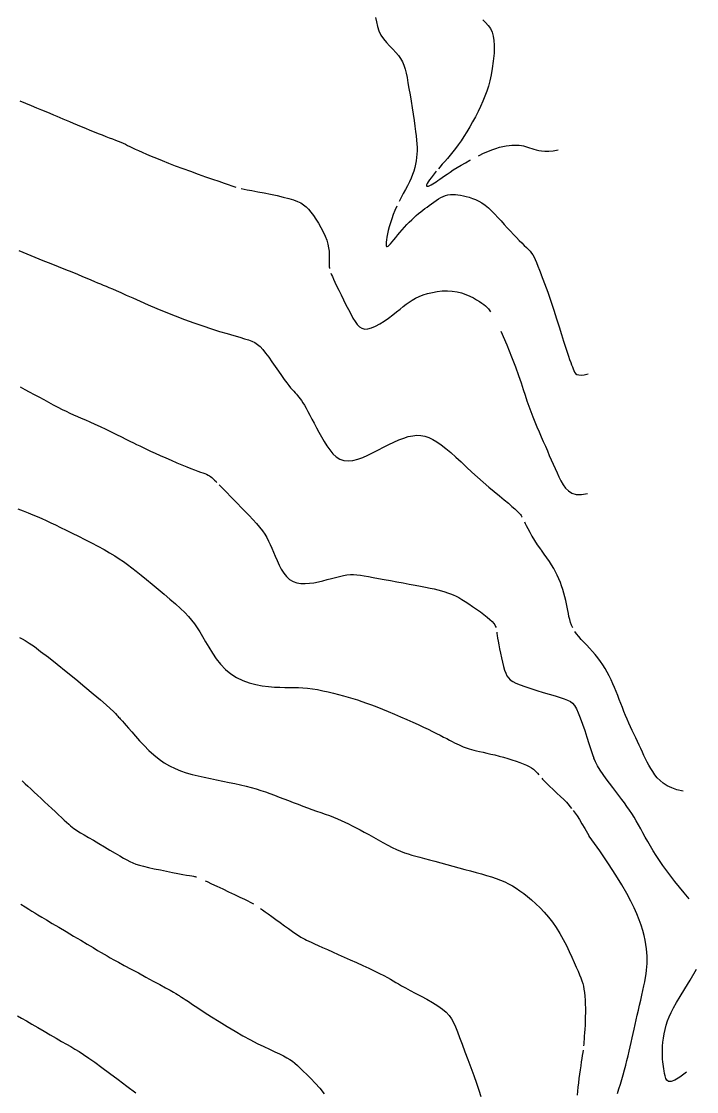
# Model space of a CAD drawing. Header units: millimetres. Extents: x 2235526 to 2245569, y 371981 to 382303.
# Drawn here: x 2243661.4 to 2243921, y 381444.5 to 381855.8 of the extents above; entities that cross this region are included whole.
import ezdxf

# ---------------------------------------------------------------- set-up
doc = ezdxf.new("R2010")
doc.units = ezdxf.units.MM
doc.linetypes.add('CONTI', pattern=[0])
for name, color, linetype, transparency in [('157', 10, 'CONTI', 0.7), ('159', 10, 'CONTI', 0.7), ('161', 10, 'CONTI', 0.7), ('163', 10, 'CONTI', 0.7), ('165', 10, 'CONTI', 0.7), ('167', 10, 'CONTI', 0.7), ('169', 10, 'CONTI', 0.7), ('171', 10, 'CONTI', 0.7), ('173', 10, 'CONTI', 0.7), ('175', 10, 'CONTI', 0.7)]:
    doc.layers.add(name, color=color, linetype=linetype, transparency=transparency)

msp = doc.modelspace()

# ---------------------------------------------------------------- linework, layer by layer
at = {"layer": '157', "elevation": 157}
msp.add_lwpolyline([(2243838.78, 381856.36), (2243839.85, 381855.32), (2243840.84, 381854.23), (2243841.69, 381853.04), (2243842.37, 381851.68), (2243842.82, 381850.12), (2243843.08, 381848.41), (2243843.18, 381846.61), (2243843.17, 381844.82), (2243843.1, 381843.56)], dxfattribs=at)
at = {"layer": '157'}
for points in [[(2243843.1, 381843.56), (2243842.81, 381840.48), (2243842.45, 381837.73), (2243842.03, 381835.25), (2243841.53, 381832.99), (2243840.97, 381830.9), (2243840.33, 381828.92), (2243839.62, 381827), (2243838.81, 381825.08), (2243837.93, 381823.13), (2243836.97, 381821.15), (2243835.95, 381819.16), (2243834.88, 381817.19), (2243833.78, 381815.26), (2243832.66, 381813.4), (2243831.54, 381811.61), (2243830.42, 381809.94), (2243829.33, 381808.38), (2243828.26, 381806.94), (2243827.21, 381805.6), (2243826.18, 381804.34), (2243825.17, 381803.15), (2243824.19, 381802), (2243823.23, 381800.89), (2243822.28, 381799.8), (2243821.74, 381799.16)], [(2243837.12, 381804.16), (2243837.33, 381804.26), (2243839.06, 381805.08), (2243840.72, 381805.82), (2243842.3, 381806.44), (2243843.79, 381806.97), (2243845.19, 381807.39), (2243846.51, 381807.72), (2243847.75, 381807.97), (2243848.91, 381808.14), (2243849.99, 381808.24), (2243851, 381808.27), (2243851.94, 381808.25), (2243852.82, 381808.18), (2243853.66, 381808.06), (2243854.46, 381807.9), (2243855.25, 381807.7), (2243856.02, 381807.48), (2243856.8, 381807.23), (2243857.59, 381806.97), (2243858.41, 381806.7), (2243859.29, 381806.44), (2243860.27, 381806.21), (2243861.38, 381806.04), (2243862.65, 381805.95), (2243864.12, 381805.96), (2243865.82, 381806.09), (2243867.78, 381806.38)], [(2243820.91, 381798.18), (2243820.48, 381797.66), (2243819.67, 381796.65), (2243818.93, 381795.7), (2243818.29, 381794.84), (2243817.78, 381794.08), (2243817.4, 381793.45), (2243817.19, 381792.97), (2243817.15, 381792.64), (2243817.27, 381792.47), (2243817.53, 381792.43), (2243817.91, 381792.51), (2243818.39, 381792.7), (2243818.94, 381792.97), (2243819.55, 381793.32), (2243820.2, 381793.72), (2243820.86, 381794.17), (2243821.56, 381794.66), (2243822.31, 381795.19), (2243823.13, 381795.78), (2243824.04, 381796.42), (2243825.05, 381797.12), (2243826.18, 381797.88), (2243827.46, 381798.7), (2243828.89, 381799.59), (2243830.44, 381800.52), (2243832.1, 381801.48), (2243833.82, 381802.44), (2243834.08, 381802.57)]]:
    msp.add_lwpolyline(points, dxfattribs=at)
at = {"layer": '159', "elevation": 159}
for points in [[(2243797.5, 381857.31), (2243797.92, 381855.58), (2243798.32, 381853.82), (2243798.87, 381852.11), (2243799.65, 381850.52), (2243800.63, 381849.04), (2243801.76, 381847.66), (2243802.96, 381846.35), (2243804.17, 381845.1), (2243805.32, 381843.88), (2243806.34, 381842.68), (2243807.19, 381841.48), (2243807.88, 381840.23), (2243808.43, 381838.92), (2243808.9, 381837.49), (2243809.29, 381835.92), (2243809.66, 381834.17), (2243810.02, 381832.2), (2243810.41, 381829.99), (2243810.82, 381827.61), (2243811.23, 381825.11), (2243811.64, 381822.58), (2243812.03, 381820.09), (2243812.4, 381817.7), (2243812.71, 381815.49), (2243812.98, 381813.52), (2243813.19, 381811.75), (2243813.35, 381810.17), (2243813.45, 381808.72), (2243813.5, 381807.37), (2243813.5, 381806.08), (2243813.45, 381804.81), (2243813.35, 381803.54), (2243813.19, 381802.25), (2243812.96, 381800.95), (2243812.67, 381799.62), (2243812.29, 381798.28), (2243811.82, 381796.9), (2243811.25, 381795.5), (2243810.59, 381794.08), (2243809.85, 381792.63), (2243809.06, 381791.14), (2243808.23, 381789.63), (2243807.4, 381788.09), (2243806.58, 381786.52)], [(2243805.73, 381784.76), (2243805.02, 381783.14), (2243804.37, 381781.52), (2243803.8, 381779.92), (2243803.28, 381778.35), (2243802.83, 381776.84), (2243802.45, 381775.41), (2243802.14, 381774.09), (2243801.89, 381772.87), (2243801.72, 381771.81), (2243801.62, 381770.9), (2243801.61, 381770.17), (2243801.67, 381769.64), (2243801.83, 381769.32), (2243802.07, 381769.24), (2243802.41, 381769.39), (2243802.84, 381769.76), (2243803.35, 381770.31), (2243803.93, 381771.02), (2243804.59, 381771.84), (2243805.31, 381772.75), (2243806.09, 381773.72), (2243806.92, 381774.71), (2243807.79, 381775.71), (2243808.7, 381776.7), (2243809.62, 381777.68), (2243810.54, 381778.63), (2243811.46, 381779.54), (2243812.36, 381780.38), (2243813.23, 381781.16), (2243814.08, 381781.89), (2243814.91, 381782.56), (2243815.73, 381783.21), (2243816.55, 381783.83), (2243817.37, 381784.45), (2243818.21, 381785.08), (2243819.07, 381785.71), (2243819.94, 381786.35), (2243820.83, 381786.97), (2243821.73, 381787.55), (2243822.64, 381788.07), (2243823.56, 381788.52), (2243824.48, 381788.86), (2243825.4, 381789.1), (2243826.32, 381789.24), (2243827.27, 381789.28), (2243828.23, 381789.24), (2243829.22, 381789.13), (2243830.24, 381788.96), (2243831.31, 381788.74), (2243832.43, 381788.48), (2243833.58, 381788.17), (2243834.77, 381787.78), (2243835.98, 381787.3), (2243837.21, 381786.72), (2243838.45, 381786.01), (2243839.69, 381785.15), (2243840.93, 381784.14), (2243842.15, 381783), (2243843.37, 381781.75), (2243844.59, 381780.44), (2243845.8, 381779.09), (2243847.01, 381777.73), (2243848.21, 381776.39), (2243849.4, 381775.1), (2243850.58, 381773.88), (2243851.72, 381772.72), (2243852.8, 381771.63), (2243853.82, 381770.63), (2243854.75, 381769.7), (2243855.59, 381768.87), (2243856.31, 381768.13), (2243856.94, 381767.43), (2243857.5, 381766.74), (2243858.01, 381766.01), (2243858.49, 381765.19), (2243858.97, 381764.23), (2243859.47, 381763.08), (2243860, 381761.72), (2243860.57, 381760.19), (2243861.17, 381758.54), (2243861.23, 381758.37)]]:
    msp.add_lwpolyline(points, dxfattribs=at)
at = {"layer": '159'}
msp.add_lwpolyline([(2243861.23, 381758.37), (2243862.5, 381755.1), (2243863.73, 381751.71), (2243864.91, 381748.26), (2243866.05, 381744.84), (2243867.12, 381741.51), (2243868.12, 381738.35), (2243869.03, 381735.43), (2243869.85, 381732.83), (2243870.56, 381730.59), (2243871.18, 381728.71), (2243871.71, 381727.13), (2243872.17, 381725.8), (2243872.57, 381724.7), (2243872.92, 381723.77), (2243873.23, 381722.96), (2243873.51, 381722.25), (2243873.79, 381721.59), (2243874.09, 381720.99), (2243874.48, 381720.5), (2243874.99, 381720.12), (2243875.67, 381719.89), (2243876.58, 381719.83), (2243877.76, 381719.98), (2243879.26, 381720.34)], dxfattribs=at)
at = {"layer": '161', "elevation": 161}
for points in [[(2243660.8, 381825.25), (2243663.01, 381824.34), (2243665.15, 381823.47), (2243667.19, 381822.63), (2243669.09, 381821.85), (2243670.81, 381821.14), (2243672.35, 381820.51), (2243673.72, 381819.94), (2243674.98, 381819.41), (2243676.18, 381818.91), (2243677.36, 381818.4), (2243678.58, 381817.89), (2243679.89, 381817.33), (2243681.32, 381816.72), (2243682.84, 381816.07), (2243684.45, 381815.4), (2243686.09, 381814.71), (2243687.73, 381814.02), (2243689.36, 381813.36), (2243690.93, 381812.73), (2243692.43, 381812.14), (2243693.83, 381811.6), (2243695.15, 381811.1), (2243696.39, 381810.63), (2243697.55, 381810.19), (2243698.62, 381809.76), (2243699.6, 381809.36), (2243700.52, 381808.96), (2243701.38, 381808.56), (2243702.24, 381808.15), (2243703.14, 381807.71), (2243704.11, 381807.24), (2243705.19, 381806.72), (2243706.43, 381806.14), (2243707.85, 381805.5), (2243709.46, 381804.78), (2243711.28, 381804.01), (2243713.29, 381803.17), (2243715.51, 381802.27), (2243717.94, 381801.31), (2243720.58, 381800.31), (2243723.42, 381799.26), (2243726.38, 381798.19), (2243729.35, 381797.13), (2243732.23, 381796.11), (2243734.92, 381795.17), (2243737.32, 381794.34), (2243739.33, 381793.64), (2243743.83, 381792.03), (2243743.85, 381792.03)], [(2243745.96, 381791.58), (2243748.19, 381791.11), (2243750.06, 381790.75), (2243752.27, 381790.33), (2243754.69, 381789.86), (2243757.21, 381789.35), (2243759.72, 381788.81), (2243762.1, 381788.26), (2243764.23, 381787.71), (2243766.04, 381787.16), (2243767.54, 381786.61), (2243768.81, 381786), (2243769.89, 381785.32), (2243770.86, 381784.53), (2243771.77, 381783.6), (2243772.69, 381782.51), (2243773.65, 381781.22), (2243774.65, 381779.78), (2243775.63, 381778.22), (2243776.58, 381776.59), (2243777.44, 381774.93), (2243778.2, 381773.27), (2243778.8, 381771.67), (2243779.24, 381770.15), (2243779.52, 381768.73), (2243779.68, 381767.42), (2243779.74, 381766.22), (2243779.75, 381765.15), (2243779.72, 381764.2), (2243779.68, 381763.39), (2243779.67, 381762.75), (2243779.68, 381762.23), (2243779.71, 381761.79), (2243779.75, 381761.41), (2243779.81, 381761.09), (2243779.88, 381760.79)], [(2243780.43, 381759.03), (2243780.66, 381758.43), (2243780.97, 381757.68), (2243781.38, 381756.74), (2243781.91, 381755.6), (2243782.59, 381754.15), (2243783.39, 381752.49), (2243784.28, 381750.69), (2243785.22, 381748.81), (2243786.17, 381746.91), (2243787.12, 381745.07), (2243788.03, 381743.34), (2243788.88, 381741.78), (2243789.7, 381740.42), (2243790.52, 381739.29), (2243791.38, 381738.41), (2243792.33, 381737.82), (2243793.39, 381737.53), (2243794.62, 381737.57), (2243796.02, 381737.96), (2243797.57, 381738.63), (2243799.21, 381739.54), (2243800.89, 381740.61), (2243802.56, 381741.77), (2243804.16, 381742.97), (2243805.64, 381744.13), (2243806.98, 381745.2), (2243808.2, 381746.19), (2243809.35, 381747.09), (2243810.48, 381747.91), (2243811.65, 381748.67), (2243812.9, 381749.37), (2243814.29, 381750.02), (2243815.86, 381750.63), (2243817.57, 381751.17), (2243819.39, 381751.62), (2243821.29, 381751.97), (2243823.23, 381752.19), (2243825.16, 381752.26), (2243827.06, 381752.16), (2243828.89, 381751.87), (2243830.63, 381751.43), (2243832.26, 381750.86), (2243833.78, 381750.21), (2243835.16, 381749.52), (2243836.41, 381748.81), (2243837.49, 381748.13), (2243838.4, 381747.51), (2243839.16, 381746.95), (2243839.78, 381746.44), (2243840.28, 381745.99), (2243840.68, 381745.6), (2243840.99, 381745.25), (2243841.24, 381744.94), (2243841.77, 381744.12)]]:
    msp.add_lwpolyline(points, dxfattribs=at)
at = {"layer": '161'}
msp.add_lwpolyline([(2243845.72, 381736.72), (2243848.02, 381731.44), (2243849.87, 381726.91), (2243851.37, 381723.05), (2243852.56, 381719.73), (2243853.53, 381716.87), (2243854.33, 381714.35), (2243855.04, 381712.08), (2243855.73, 381709.95), (2243856.45, 381707.88), (2243857.2, 381705.84), (2243857.99, 381703.84), (2243858.79, 381701.87), (2243859.61, 381699.93), (2243860.43, 381698.03), (2243861.24, 381696.16), (2243862.05, 381694.33), (2243862.83, 381692.52), (2243863.6, 381690.74), (2243864.36, 381689), (2243865.11, 381687.28), (2243865.85, 381685.59), (2243866.58, 381683.94), (2243867.32, 381682.31), (2243868.06, 381680.72), (2243868.81, 381679.16), (2243869.63, 381677.7), (2243870.57, 381676.39), (2243871.69, 381675.3), (2243873.04, 381674.47), (2243874.69, 381673.99), (2243876.68, 381673.9), (2243879.09, 381674.28)], dxfattribs=at)
at = {"layer": '163', "elevation": 163}
for points in [[(2243660.37, 381767.74), (2243663.44, 381766.45), (2243666.56, 381765.17), (2243669.66, 381763.92), (2243672.69, 381762.71), (2243675.59, 381761.56), (2243678.31, 381760.48), (2243680.78, 381759.49), (2243682.98, 381758.6), (2243684.91, 381757.8), (2243686.62, 381757.09), (2243688.13, 381756.45), (2243689.47, 381755.88), (2243690.69, 381755.35), (2243691.81, 381754.88), (2243692.88, 381754.43), (2243693.95, 381753.98), (2243695.09, 381753.49), (2243696.38, 381752.95), (2243697.87, 381752.31), (2243699.63, 381751.55), (2243701.73, 381750.62), (2243704.22, 381749.52), (2243707.06, 381748.27), (2243710.17, 381746.91), (2243713.5, 381745.49), (2243716.98, 381744.03), (2243720.56, 381742.6), (2243724.15, 381741.21), (2243727.71, 381739.92), (2243731.17, 381738.73), (2243734.49, 381737.64), (2243737.62, 381736.66), (2243740.51, 381735.79), (2243743.1, 381735.02), (2243745.34, 381734.38), (2243747.21, 381733.84), (2243748.76, 381733.36), (2243750.05, 381732.87), (2243751.16, 381732.32), (2243752.18, 381731.65), (2243753.16, 381730.8), (2243754.18, 381729.7), (2243755.3, 381728.31), (2243756.51, 381726.71), (2243757.75, 381724.96), (2243759.01, 381723.15), (2243760.23, 381721.35), (2243761.39, 381719.66), (2243762.45, 381718.15), (2243763.39, 381716.88), (2243764.2, 381715.84), (2243764.91, 381714.98), (2243765.54, 381714.26), (2243766.11, 381713.64), (2243766.63, 381713.09), (2243767.12, 381712.55), (2243767.6, 381712), (2243768.08, 381711.42), (2243768.57, 381710.77), (2243769.08, 381710.04), (2243769.62, 381709.21), (2243770.2, 381708.25), (2243770.83, 381707.15), (2243771.52, 381705.88), (2243772.26, 381704.48), (2243773.06, 381702.95), (2243773.91, 381701.33), (2243774.81, 381699.63), (2243775.75, 381697.89), (2243776.73, 381696.12), (2243777.75, 381694.36), (2243778.82, 381692.65), (2243779.95, 381691.06), (2243781.16, 381689.64), (2243782.46, 381688.46), (2243783.87, 381687.56), (2243785.4, 381687.01), (2243787.06, 381686.86), (2243788.83, 381687.04), (2243790.69, 381687.52), (2243792.62, 381688.23), (2243794.61, 381689.1), (2243796.62, 381690.09), (2243798.65, 381691.13), (2243800.66, 381692.16), (2243802.65, 381693.16), (2243804.61, 381694.09), (2243806.52, 381694.92), (2243808.38, 381695.62), (2243810.16, 381696.18), (2243811.86, 381696.54), (2243813.48, 381696.7), (2243815.03, 381696.64), (2243816.54, 381696.36), (2243818.05, 381695.86), (2243819.58, 381695.14), (2243821.16, 381694.2), (2243822.82, 381693.02), (2243824.59, 381691.63), (2243826.45, 381690.04), (2243828.4, 381688.3), (2243830.42, 381686.45), (2243832.49, 381684.52), (2243834.62, 381682.56), (2243836.78, 381680.6), (2243838.96, 381678.68), (2243841.12, 381676.83), (2243843.2, 381675.06), (2243845.18, 381673.42), (2243847, 381671.91), (2243848.62, 381670.56), (2243849.98, 381669.4), (2243851.08, 381668.45), (2243851.91, 381667.68), (2243852.54, 381667.07), (2243852.99, 381666.58), (2243853.3, 381666.2), (2243853.52, 381665.89), (2243853.69, 381665.62), (2243853.8, 381665.43), (2243853.91, 381665.22)], [(2243854.8, 381663.46), (2243855.11, 381662.84), (2243855.48, 381662.09), (2243856.08, 381660.89), (2243856.81, 381659.49), (2243857.65, 381657.95), (2243858.62, 381656.31), (2243859.71, 381654.63), (2243860.91, 381652.97), (2243861.29, 381652.51)]]:
    msp.add_lwpolyline(points, dxfattribs=at)
at = {"layer": '163'}
for points in [[(2243873.42, 381622.65), (2243872.93, 381623.69), (2243872.53, 381624.79), (2243872.19, 381625.9), (2243871.91, 381627.04), (2243871.67, 381628.2), (2243871.44, 381629.4), (2243871.2, 381630.65), (2243870.94, 381631.94), (2243870.65, 381633.27), (2243870.32, 381634.63), (2243869.96, 381636.01), (2243869.55, 381637.4), (2243869.1, 381638.8), (2243868.6, 381640.18), (2243868.04, 381641.56), (2243867.44, 381642.9), (2243866.77, 381644.24), (2243866.04, 381645.56), (2243865.24, 381646.9), (2243864.37, 381648.25), (2243863.43, 381649.63), (2243862.4, 381651.05), (2243861.29, 381652.51)], [(2243915.81, 381559.96), (2243913.43, 381560.5), (2243911.4, 381561.19), (2243909.66, 381562.02), (2243908.18, 381562.95), (2243906.93, 381563.99), (2243905.86, 381565.09), (2243904.93, 381566.25), (2243904.1, 381567.44), (2243903.34, 381568.66), (2243902.64, 381569.89), (2243901.98, 381571.13), (2243901.35, 381572.39), (2243900.74, 381573.67), (2243900.13, 381574.97), (2243899.53, 381576.29), (2243898.91, 381577.63), (2243898.27, 381578.99), (2243897.61, 381580.37), (2243896.94, 381581.77), (2243896.26, 381583.19), (2243895.59, 381584.63), (2243894.92, 381586.09), (2243894.26, 381587.56), (2243893.63, 381589.06), (2243893.02, 381590.57), (2243892.43, 381592.09), (2243891.85, 381593.62), (2243891.27, 381595.15), (2243890.69, 381596.68), (2243890.09, 381598.21), (2243889.46, 381599.73), (2243888.81, 381601.24), (2243888.11, 381602.73), (2243887.38, 381604.2), (2243886.6, 381605.65), (2243885.78, 381607.07), (2243884.91, 381608.45), (2243883.99, 381609.81), (2243883.02, 381611.13), (2243882.01, 381612.41), (2243880.95, 381613.64), (2243879.86, 381614.84), (2243878.76, 381616.01), (2243877.69, 381617.14), (2243876.66, 381618.26), (2243875.69, 381619.36), (2243874.82, 381620.45), (2243874.2, 381621.34)]]:
    msp.add_lwpolyline(points, dxfattribs=at)
at = {"layer": '165', "elevation": 165}
for points in [[(2243660.99, 381715.28), (2243662.71, 381714.37), (2243664.46, 381713.43), (2243666.27, 381712.45), (2243668.12, 381711.44), (2243669.99, 381710.42), (2243671.85, 381709.41), (2243673.67, 381708.44), (2243675.41, 381707.52), (2243677.07, 381706.68), (2243678.61, 381705.93), (2243680.07, 381705.26), (2243681.5, 381704.62), (2243682.94, 381703.99), (2243684.43, 381703.34), (2243686.02, 381702.64), (2243687.76, 381701.87), (2243689.67, 381700.99), (2243691.71, 381700.03), (2243693.81, 381699.03), (2243695.91, 381698.02), (2243697.96, 381697.03), (2243699.88, 381696.09), (2243701.62, 381695.24), (2243703.14, 381694.49), (2243704.48, 381693.83), (2243705.71, 381693.22), (2243706.92, 381692.63), (2243708.17, 381692.04), (2243709.53, 381691.39), (2243711.07, 381690.67), (2243712.85, 381689.85), (2243714.81, 381688.96), (2243716.88, 381688.03), (2243719.01, 381687.09), (2243721.11, 381686.17), (2243723.11, 381685.32), (2243724.95, 381684.56), (2243726.57, 381683.93), (2243727.98, 381683.4), (2243729.19, 381682.96), (2243730.24, 381682.59), (2243731.14, 381682.27), (2243731.91, 381681.99), (2243732.57, 381681.72), (2243733.15, 381681.44), (2243733.67, 381681.14), (2243734.16, 381680.81), (2243734.63, 381680.43), (2243735.12, 381680), (2243735.65, 381679.49), (2243736.24, 381678.89), (2243736.41, 381678.72), (2243736.59, 381678.54)], [(2243737.46, 381677.64), (2243738.35, 381676.73), (2243739.35, 381675.69), (2243740.47, 381674.55), (2243741.71, 381673.29), (2243743.07, 381671.91), (2243744.48, 381670.5), (2243745.96, 381669.01), (2243747.47, 381667.47), (2243748.97, 381665.92), (2243750.42, 381664.36), (2243751.78, 381662.84), (2243753, 381661.38), (2243754.05, 381659.99), (2243754.96, 381658.67), (2243755.74, 381657.37), (2243756.45, 381656.06), (2243757.09, 381654.73), (2243757.71, 381653.32), (2243758.33, 381651.82), (2243758.99, 381650.21), (2243759.7, 381648.53), (2243760.47, 381646.85), (2243761.33, 381645.23), (2243762.29, 381643.73), (2243763.35, 381642.41), (2243764.54, 381641.34), (2243765.87, 381640.56), (2243767.32, 381640.05), (2243768.86, 381639.78), (2243770.48, 381639.72), (2243772.16, 381639.82), (2243773.86, 381640.05), (2243775.57, 381640.39), (2243777.27, 381640.78), (2243778.95, 381641.22), (2243780.59, 381641.66), (2243782.18, 381642.09), (2243783.72, 381642.48), (2243785.18, 381642.81), (2243786.57, 381643.04), (2243787.88, 381643.16), (2243789.14, 381643.17), (2243790.41, 381643.09), (2243791.75, 381642.92), (2243793.19, 381642.69), (2243794.79, 381642.39), (2243796.6, 381642.05), (2243798.64, 381641.67), (2243800.89, 381641.26), (2243803.26, 381640.84), (2243805.7, 381640.4), (2243808.14, 381639.96), (2243810.52, 381639.53), (2243812.78, 381639.12), (2243814.85, 381638.73), (2243816.76, 381638.35), (2243818.5, 381637.99), (2243820.09, 381637.64), (2243821.55, 381637.3), (2243822.89, 381636.95), (2243824.13, 381636.59), (2243825.27, 381636.22), (2243826.36, 381635.83), (2243827.42, 381635.38), (2243828.49, 381634.88), (2243829.59, 381634.3), (2243830.76, 381633.62), (2243832.03, 381632.84), (2243833.42, 381631.94), (2243834.88, 381630.96), (2243836.37, 381629.91), (2243837.84, 381628.85), (2243839.22, 381627.81), (2243840.46, 381626.81), (2243841.52, 381625.91), (2243842.36, 381625.1), (2243842.98, 381624.4), (2243843.41, 381623.8), (2243843.7, 381623.27), (2243843.88, 381622.81)], [(2243844.15, 381621.05), (2243844.23, 381620.47), (2243844.33, 381619.73), (2243844.49, 381618.77), (2243844.7, 381617.54), (2243844.95, 381616.17), (2243845.26, 381614.61), (2243845.6, 381612.93), (2243845.98, 381611.2), (2243846.37, 381609.5), (2243846.78, 381607.9), (2243847.19, 381606.47), (2243847.61, 381605.27), (2243848.07, 381604.28), (2243848.64, 381603.44), (2243849.37, 381602.72), (2243850.31, 381602.07), (2243851.53, 381601.44), (2243853.09, 381600.8), (2243855, 381600.11), (2243857.19, 381599.38), (2243859.55, 381598.63), (2243861.97, 381597.89), (2243864.34, 381597.18), (2243866.55, 381596.52), (2243868.5, 381595.94), (2243870.1, 381595.43), (2243871.4, 381594.95), (2243872.44, 381594.4), (2243873.31, 381593.72), (2243874.06, 381592.82), (2243874.77, 381591.62), (2243875.49, 381590.04), (2243876.27, 381588.05), (2243877.11, 381585.74), (2243877.96, 381583.23), (2243878.8, 381580.68), (2243879.6, 381578.19), (2243880.32, 381575.92), (2243880.93, 381573.99), (2243881.42, 381572.67)]]:
    msp.add_lwpolyline(points, dxfattribs=at)
at = {"layer": '165'}
for points in [[(2243918.13, 381518.54), (2243916.21, 381520.82), (2243914.39, 381523.04), (2243912.66, 381525.2), (2243911.03, 381527.3), (2243909.48, 381529.35), (2243908.04, 381531.34), (2243906.69, 381533.28), (2243905.44, 381535.18), (2243904.28, 381537.02), (2243903.21, 381538.82), (2243902.21, 381540.57), (2243901.26, 381542.26), (2243900.36, 381543.91), (2243899.49, 381545.49), (2243898.63, 381547.03), (2243897.78, 381548.5), (2243896.92, 381549.92), (2243896.04, 381551.3), (2243895.13, 381552.66), (2243894.2, 381554.01), (2243893.22, 381555.38), (2243892.19, 381556.78), (2243891.1, 381558.22), (2243889.95, 381559.74), (2243888.74, 381561.33), (2243887.49, 381562.98), (2243886.25, 381564.67), (2243885.05, 381566.36), (2243883.92, 381568.03), (2243882.92, 381569.66), (2243882.07, 381571.21), (2243881.42, 381572.67)], [(2243917.1, 381451.9), (2243914.58, 381449.95), (2243912.64, 381448.8), (2243911.21, 381448.3), (2243910.2, 381448.34), (2243909.52, 381448.8), (2243909.1, 381449.55), (2243908.84, 381450.47), (2243908.67, 381451.45), (2243908.51, 381452.38), (2243908.35, 381453.26), (2243908.2, 381454.13), (2243908.07, 381455), (2243907.96, 381455.91), (2243907.87, 381456.89), (2243907.82, 381457.95), (2243907.81, 381459.14), (2243907.84, 381460.45), (2243907.92, 381461.89), (2243908.06, 381463.41), (2243908.26, 381465.01), (2243908.53, 381466.65), (2243908.88, 381468.31), (2243909.3, 381469.97), (2243909.82, 381471.59), (2243910.43, 381473.18), (2243911.18, 381474.81), (2243912.1, 381476.6), (2243913.26, 381478.64), (2243914.68, 381481.05), (2243916.41, 381483.91), (2243918.49, 381487.34), (2243920.98, 381491.45)]]:
    msp.add_lwpolyline(points, dxfattribs=at)
at = {"layer": '167', "elevation": 167}
for points in [[(2243660.06, 381668.5), (2243662.09, 381667.69), (2243663.99, 381666.93), (2243665.8, 381666.18), (2243667.54, 381665.44), (2243669.24, 381664.69), (2243670.95, 381663.92), (2243672.69, 381663.11), (2243674.52, 381662.23), (2243676.48, 381661.29), (2243678.59, 381660.26), (2243680.89, 381659.12), (2243683.33, 381657.91), (2243685.85, 381656.65), (2243688.37, 381655.35), (2243690.83, 381654.06), (2243693.18, 381652.78), (2243695.34, 381651.56), (2243697.27, 381650.4), (2243699.02, 381649.28), (2243700.65, 381648.15), (2243702.24, 381646.99), (2243703.85, 381645.76), (2243705.55, 381644.42), (2243707.41, 381642.92), (2243709.47, 381641.25), (2243711.68, 381639.45), (2243713.98, 381637.56), (2243716.29, 381635.64), (2243718.53, 381633.72), (2243720.64, 381631.88), (2243722.54, 381630.14), (2243724.18, 381628.55), (2243725.59, 381627.07), (2243726.83, 381625.65), (2243727.94, 381624.22), (2243728.98, 381622.72), (2243730.01, 381621.12), (2243731.07, 381619.34), (2243732.21, 381617.36), (2243733.45, 381615.22), (2243734.82, 381613.02), (2243736.33, 381610.82), (2243737.99, 381608.7), (2243739.84, 381606.75), (2243741.87, 381605.03), (2243744.11, 381603.62), (2243746.5, 381602.48), (2243748.99, 381601.6), (2243751.51, 381600.94), (2243754, 381600.47), (2243756.41, 381600.15), (2243758.67, 381599.95), (2243760.75, 381599.84), (2243762.66, 381599.79), (2243764.47, 381599.78), (2243766.2, 381599.77), (2243767.91, 381599.74), (2243769.63, 381599.67), (2243771.43, 381599.52), (2243773.32, 381599.27), (2243775.29, 381598.94), (2243777.3, 381598.54), (2243779.34, 381598.08), (2243781.36, 381597.59), (2243783.35, 381597.07), (2243785.26, 381596.55), (2243787.08, 381596.03), (2243788.84, 381595.51), (2243790.57, 381594.97), (2243792.31, 381594.39), (2243794.11, 381593.77), (2243796, 381593.08), (2243798.01, 381592.31), (2243800.18, 381591.45), (2243802.47, 381590.52), (2243804.83, 381589.53), (2243807.21, 381588.52), (2243809.56, 381587.49), (2243811.84, 381586.48), (2243813.99, 381585.51), (2243815.98, 381584.58), (2243817.8, 381583.71), (2243819.48, 381582.89), (2243821.02, 381582.13), (2243822.42, 381581.41), (2243823.72, 381580.74), (2243824.91, 381580.12), (2243826.01, 381579.55), (2243827.02, 381579.02), (2243827.97, 381578.54), (2243828.85, 381578.09), (2243829.69, 381577.69), (2243830.49, 381577.32), (2243831.26, 381576.99), (2243832.02, 381576.7), (2243832.79, 381576.43), (2243833.58, 381576.18), (2243834.44, 381575.94), (2243835.37, 381575.7), (2243836.41, 381575.45), (2243837.58, 381575.18), (2243838.89, 381574.89), (2243840.32, 381574.57), (2243841.85, 381574.21), (2243843.46, 381573.84), (2243845.1, 381573.43), (2243846.76, 381572.99), (2243848.41, 381572.52), (2243850.01, 381572.02), (2243851.56, 381571.5), (2243853.02, 381570.96), (2243854.37, 381570.42), (2243855.59, 381569.89), (2243856.66, 381569.36), (2243857.56, 381568.85), (2243858.26, 381568.38), (2243858.83, 381567.91), (2243859.33, 381567.41), (2243859.83, 381566.85), (2243860.38, 381566.2)], [(2243861.54, 381564.86), (2243861.78, 381564.6), (2243862.04, 381564.32), (2243863.16, 381563.17), (2243864.45, 381561.9), (2243865.84, 381560.56), (2243867.27, 381559.2), (2243868.66, 381557.9), (2243869.94, 381556.71), (2243871.02, 381555.7), (2243872.89, 381553.31)], [(2243873.53, 381552.48), (2243875.12, 381550.45), (2243875.93, 381549.06), (2243876.89, 381547.41), (2243877.95, 381545.61), (2243879.07, 381543.72), (2243879.7, 381542.66)]]:
    msp.add_lwpolyline(points, dxfattribs=at)
at = {"layer": '167'}
msp.add_lwpolyline([(2243890.61, 381443.77), (2243891.13, 381445.49), (2243891.66, 381447.27), (2243892.18, 381449.08), (2243892.71, 381450.93), (2243893.23, 381452.78), (2243893.73, 381454.62), (2243894.22, 381456.45), (2243894.67, 381458.24), (2243895.1, 381459.98), (2243895.5, 381461.69), (2243895.88, 381463.38), (2243896.25, 381465.07), (2243896.62, 381466.76), (2243896.99, 381468.47), (2243897.37, 381470.22), (2243897.76, 381472.01), (2243898.18, 381473.87), (2243898.61, 381475.76), (2243899.05, 381477.68), (2243899.49, 381479.58), (2243899.92, 381481.46), (2243900.32, 381483.29), (2243900.7, 381485.05), (2243901.04, 381486.7), (2243901.33, 381488.25), (2243901.57, 381489.7), (2243901.76, 381491.09), (2243901.9, 381492.43), (2243901.98, 381493.75), (2243902.01, 381495.08), (2243901.97, 381496.45), (2243901.88, 381497.87), (2243901.72, 381499.38), (2243901.48, 381500.98), (2243901.17, 381502.67), (2243900.76, 381504.46), (2243900.25, 381506.36), (2243899.62, 381508.37), (2243898.87, 381510.49), (2243897.99, 381512.73), (2243896.96, 381515.11), (2243895.71, 381517.71), (2243894.18, 381520.6), (2243892.29, 381523.89), (2243889.96, 381527.65), (2243887.14, 381531.97), (2243883.74, 381536.95), (2243879.7, 381542.66)], dxfattribs=at)
at = {"layer": '169', "elevation": 169}
for points in [[(2243660.66, 381619.02), (2243661.67, 381618.53), (2243662.91, 381617.82), (2243664.46, 381616.83), (2243666.4, 381615.47), (2243668.82, 381613.67), (2243671.77, 381611.39), (2243675.11, 381608.74), (2243678.68, 381605.86), (2243682.3, 381602.91), (2243685.8, 381600.01), (2243689.02, 381597.32), (2243691.78, 381594.98), (2243693.95, 381593.11), (2243695.58, 381591.66), (2243696.76, 381590.57), (2243697.58, 381589.77), (2243698.13, 381589.19), (2243698.51, 381588.77), (2243698.79, 381588.43), (2243699.07, 381588.11), (2243699.39, 381587.76), (2243699.77, 381587.34), (2243700.26, 381586.81), (2243700.88, 381586.11), (2243701.67, 381585.22), (2243702.65, 381584.08), (2243703.86, 381582.67), (2243705.27, 381581.05), (2243706.85, 381579.28), (2243708.58, 381577.45), (2243710.42, 381575.62), (2243712.34, 381573.86), (2243714.33, 381572.26), (2243716.34, 381570.87), (2243718.39, 381569.68), (2243720.47, 381568.66), (2243722.6, 381567.79), (2243724.78, 381567.03), (2243727.02, 381566.38), (2243729.31, 381565.79), (2243731.67, 381565.25), (2243734.07, 381564.74), (2243736.48, 381564.26), (2243738.88, 381563.79), (2243741.23, 381563.32), (2243743.51, 381562.86), (2243745.7, 381562.37), (2243747.76, 381561.87), (2243749.73, 381561.34), (2243751.61, 381560.79), (2243753.43, 381560.21), (2243755.21, 381559.61), (2243756.97, 381558.99), (2243758.73, 381558.34), (2243760.52, 381557.66), (2243762.32, 381556.97), (2243764.13, 381556.28), (2243765.94, 381555.57), (2243767.75, 381554.88), (2243769.56, 381554.19), (2243771.34, 381553.53), (2243773.11, 381552.9), (2243774.85, 381552.28), (2243776.56, 381551.68), (2243778.22, 381551.1), (2243779.84, 381550.51), (2243781.41, 381549.92), (2243782.93, 381549.32), (2243784.38, 381548.7), (2243785.8, 381548.05), (2243787.21, 381547.38), (2243788.63, 381546.66), (2243790.08, 381545.89), (2243791.6, 381545.06), (2243793.21, 381544.17), (2243794.93, 381543.21), (2243796.72, 381542.21), (2243798.55, 381541.18), (2243800.4, 381540.18), (2243802.22, 381539.21), (2243803.97, 381538.32), (2243805.64, 381537.52), (2243807.19, 381536.85), (2243808.65, 381536.28), (2243810.08, 381535.79), (2243811.52, 381535.35), (2243813.02, 381534.93), (2243814.63, 381534.5), (2243816.38, 381534.05), (2243818.32, 381533.54), (2243820.41, 381532.98), (2243822.63, 381532.38), (2243824.92, 381531.76), (2243827.26, 381531.13), (2243829.59, 381530.5), (2243831.88, 381529.88), (2243834.1, 381529.28), (2243836.24, 381528.7), (2243838.29, 381528.12), (2243840.26, 381527.55), (2243842.13, 381526.96), (2243843.92, 381526.35), (2243845.6, 381525.71), (2243847.2, 381525.03), (2243848.72, 381524.3), (2243850.18, 381523.51), (2243851.62, 381522.64), (2243853.06, 381521.68), (2243854.51, 381520.61), (2243856.01, 381519.43), (2243857.57, 381518.12), (2243859.17, 381516.68), (2243860.79, 381515.11), (2243862.41, 381513.4), (2243864, 381511.56), (2243865.56, 381509.59), (2243867.04, 381507.48), (2243868.43, 381505.25), (2243869.73, 381502.94), (2243870.93, 381500.62), (2243872.04, 381498.33), (2243873.04, 381496.15), (2243873.93, 381494.11), (2243874.72, 381492.29), (2243875.39, 381490.72), (2243875.97, 381489.37), (2243876.46, 381488.17), (2243876.86, 381487.07), (2243877.19, 381486.01), (2243877.46, 381484.93), (2243877.68, 381483.77), (2243877.86, 381482.49), (2243878, 381481.1), (2243878.11, 381479.62), (2243878.18, 381478.06), (2243878.21, 381476.46), (2243878.22, 381474.83), (2243878.2, 381473.2), (2243878.15, 381471.58), (2243878.08, 381470), (2243877.99, 381468.48), (2243877.9, 381467.06), (2243877.81, 381465.75), (2243877.71, 381464.57), (2243877.63, 381463.56), (2243877.57, 381462.77), (2243877.51, 381462.1)], [(2243877.32, 381460.34), (2243877.2, 381459.45), (2243877.04, 381458.33), (2243876.86, 381457.18), (2243876.66, 381455.84), (2243876.44, 381454.35), (2243876.21, 381452.76), (2243875.97, 381451.11), (2243875.75, 381449.43), (2243875.55, 381447.76), (2243875.38, 381446.15), (2243875.23, 381444.6), (2243875.1, 381443.13)]]:
    msp.add_lwpolyline(points, dxfattribs=at)
at = {"layer": '171', "elevation": 171}
for points in [[(2243661.66, 381563.87), (2243662.22, 381563.35), (2243662.84, 381562.77), (2243663.86, 381561.82), (2243665.01, 381560.76), (2243666.26, 381559.6), (2243667.59, 381558.37), (2243668.96, 381557.1), (2243670.35, 381555.81), (2243671.74, 381554.52), (2243673.09, 381553.26), (2243674.39, 381552.05), (2243675.62, 381550.89), (2243676.78, 381549.81), (2243677.84, 381548.83), (2243678.79, 381547.96), (2243679.61, 381547.22), (2243680.31, 381546.61), (2243680.94, 381546.09), (2243681.57, 381545.62), (2243682.27, 381545.14), (2243683.12, 381544.6), (2243684.17, 381543.96), (2243685.51, 381543.17), (2243687.17, 381542.18), (2243689.09, 381541.05), (2243691.17, 381539.82), (2243693.32, 381538.55), (2243695.43, 381537.3), (2243697.43, 381536.13), (2243699.2, 381535.08), (2243700.7, 381534.2), (2243701.97, 381533.48), (2243703.12, 381532.88), (2243704.24, 381532.37), (2243705.43, 381531.91), (2243706.78, 381531.49), (2243708.39, 381531.06), (2243710.32, 381530.6), (2243712.5, 381530.11), (2243714.83, 381529.63), (2243717.19, 381529.16), (2243719.48, 381528.71), (2243721.59, 381528.31), (2243723.43, 381527.96), (2243724.91, 381527.69), (2243726.05, 381527.48), (2243726.9, 381527.33), (2243727.52, 381527.22), (2243727.96, 381527.14), (2243728.26, 381527.09), (2243728.49, 381527.05), (2243728.68, 381526.97)], [(2243732.04, 381525.51), (2243732.78, 381525.19), (2243734.53, 381524.36), (2243736.57, 381523.39), (2243738.8, 381522.33), (2243741.09, 381521.25), (2243743.31, 381520.19), (2243745.36, 381519.21), (2243747.12, 381518.38), (2243750.59, 381516.65)], [(2243753.33, 381514.89), (2243754.11, 381514.32), (2243755.08, 381513.6), (2243756.27, 381512.73), (2243757.65, 381511.72), (2243759.2, 381510.6), (2243760.84, 381509.42), (2243762.5, 381508.23), (2243764.12, 381507.08), (2243765.62, 381506.03), (2243766.92, 381505.12), (2243767.98, 381504.4), (2243768.85, 381503.84), (2243769.6, 381503.4), (2243770.31, 381503.02), (2243771.04, 381502.66), (2243771.87, 381502.28), (2243772.87, 381501.84), (2243774.1, 381501.29), (2243775.55, 381500.64), (2243777.21, 381499.9), (2243779.05, 381499.08), (2243781.05, 381498.18), (2243783.2, 381497.21), (2243785.46, 381496.18), (2243787.83, 381495.12), (2243790.24, 381494.02), (2243792.62, 381492.93), (2243794.93, 381491.86), (2243797.09, 381490.84), (2243799.04, 381489.9), (2243800.73, 381489.05), (2243802.12, 381488.31), (2243803.28, 381487.66), (2243804.31, 381487.05), (2243805.3, 381486.45), (2243806.35, 381485.82), (2243807.56, 381485.12), (2243809.03, 381484.31), (2243810.81, 381483.37), (2243812.85, 381482.31), (2243815.04, 381481.16), (2243817.28, 381479.95), (2243819.46, 381478.69), (2243821.49, 381477.43), (2243823.25, 381476.18), (2243824.69, 381474.96), (2243825.84, 381473.73), (2243826.77, 381472.41), (2243827.57, 381470.96), (2243828.31, 381469.32), (2243829.06, 381467.42), (2243829.89, 381465.2), (2243830.86, 381462.64), (2243831.94, 381459.8), (2243833.09, 381456.79), (2243834.24, 381453.7), (2243835.35, 381450.64), (2243836.38, 381447.7), (2243837.27, 381444.98), (2243837.98, 381442.56)]]:
    msp.add_lwpolyline(points, dxfattribs=at)
at = {"layer": '173', "elevation": 173}
msp.add_lwpolyline([(2243661.14, 381516.55), (2243662.85, 381515.46), (2243664.23, 381514.58), (2243665.42, 381513.83), (2243666.56, 381513.13), (2243667.78, 381512.39), (2243669.22, 381511.52), (2243671.01, 381510.45), (2243673.24, 381509.12), (2243675.81, 381507.59), (2243678.59, 381505.94), (2243681.44, 381504.25), (2243684.2, 381502.6), (2243686.75, 381501.08), (2243688.95, 381499.78), (2243690.69, 381498.74), (2243692.08, 381497.92), (2243693.25, 381497.23), (2243694.36, 381496.6), (2243695.55, 381495.93), (2243696.95, 381495.16), (2243698.73, 381494.19), (2243700.96, 381492.98), (2243703.56, 381491.57), (2243706.37, 381490.05), (2243709.25, 381488.48), (2243712.05, 381486.96), (2243714.63, 381485.56), (2243716.83, 381484.35), (2243718.56, 381483.4), (2243719.84, 381482.68), (2243720.76, 381482.16), (2243721.37, 381481.8), (2243721.77, 381481.56), (2243722.01, 381481.4), (2243722.18, 381481.28), (2243722.35, 381481.16), (2243722.59, 381481.01), (2243722.96, 381480.76), (2243723.54, 381480.38), (2243724.39, 381479.82), (2243725.59, 381479.04), (2243727.21, 381477.98), (2243729.27, 381476.62), (2243731.73, 381475.01), (2243734.48, 381473.24), (2243737.44, 381471.37), (2243740.51, 381469.47), (2243743.59, 381467.62), (2243746.59, 381465.9), (2243749.44, 381464.36), (2243752.1, 381463), (2243754.56, 381461.8), (2243756.82, 381460.73), (2243758.86, 381459.79), (2243760.66, 381458.95), (2243762.21, 381458.19), (2243763.51, 381457.48), (2243764.62, 381456.8), (2243765.61, 381456.1), (2243766.55, 381455.35), (2243767.5, 381454.5), (2243768.54, 381453.52), (2243769.73, 381452.37), (2243771.12, 381451.01), (2243772.68, 381449.45), (2243774.35, 381447.69), (2243776.09, 381445.76), (2243777.84, 381443.64)], dxfattribs=at)
at = {"layer": '175', "elevation": 175}
msp.add_lwpolyline([(2243659.9, 381473.63), (2243661.45, 381472.72), (2243663.32, 381471.63), (2243665.46, 381470.38), (2243667.76, 381469.04), (2243670.15, 381467.65), (2243672.53, 381466.28), (2243674.8, 381464.96), (2243676.89, 381463.76), (2243678.73, 381462.71), (2243680.39, 381461.75), (2243681.97, 381460.81), (2243683.59, 381459.81), (2243685.32, 381458.68), (2243687.29, 381457.35), (2243689.59, 381455.72), (2243692.29, 381453.77), (2243695.32, 381451.53), (2243698.6, 381449.1), (2243702.01, 381446.54), (2243705.46, 381443.93)], dxfattribs=at)

doc.saveas('drawing.dxf')
